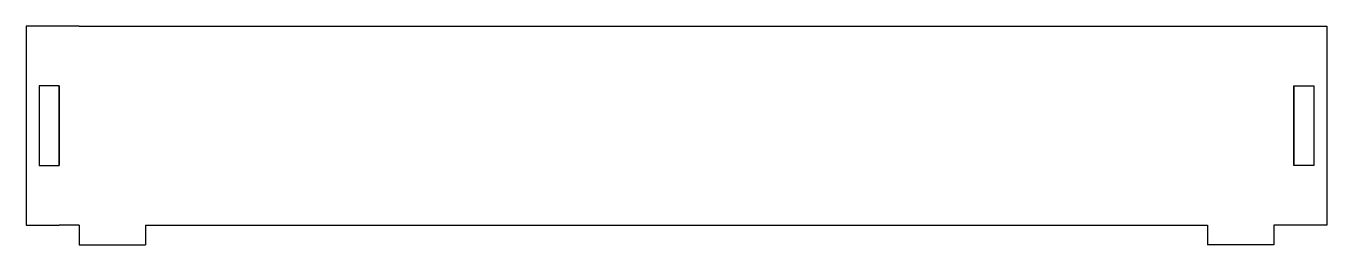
# Model space of a CAD drawing. Header units: millimetres. Extents: x -8 to 188, y -3 to 30.
import ezdxf

# ---------------------------------------------------------------- set-up
doc = ezdxf.new("R2010")
doc.units = ezdxf.units.MM
doc.header["$PDSIZE"] = -1

msp = doc.modelspace()

# ---------------------------------------------------------------- linework, layer by layer
at = {"color": 7, "linetype": 'Continuous'}
for p, q in [((-3, 30), (-8, 30)), ((-8, 30), (-8, 0)), ((0, 30), (-3, 30)), ((0, 30), (180, 30)), ((180, 30), (183, 30)), ((183, 30), (188, 30)), ((188, 30), (188, 0)), ((-3, 21), (-6, 21)), ((-6, 21), (-6, 9)), ((-3, 9), (-3, 21)), ((-3, 21), (-3, 9)), ((183, 21), (183, 9)), ((183, 9), (183, 21)), ((183, 21), (186, 21)), ((186, 21), (186, 9)), ((-6, 9), (-3, 9)), ((186, 9), (183, 9)), ((-8, 0), (-3, 0)), ((0, 0), (-3, 0)), ((0, 0), (0, -3)), ((10, 0), (170, 0)), ((10, 0), (10, -3)), ((170, 0), (170, -3)), ((180, 0), (180, -3)), ((183, 0), (180, 0)), ((188, 0), (183, 0)), ((0, -3), (10, -3)), ((180, -3), (170, -3))]:
    msp.add_line(p, q, dxfattribs=at)
for p in [(-3, 15), (183, 15)]:
    msp.add_point(p, dxfattribs=at)

doc.saveas('drawing.dxf')
